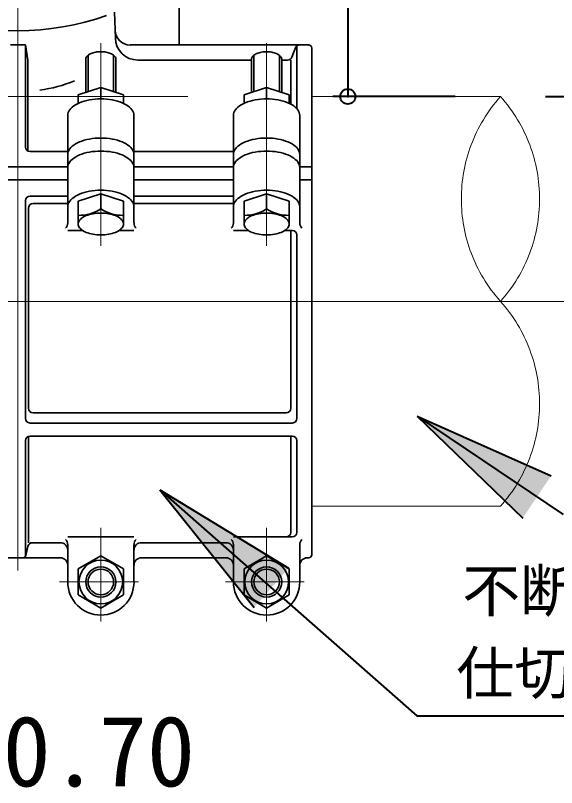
# Model space of a CAD drawing. Units: millimetres at full size, sheet at 1:20; details may follow other scales. Extents: x -5952 to 5966, y -3160 to 3160.
# Drawn here: x -685 to -326, y 1222 to 1734 of the extents above; entities that cross this region are included whole.
import ezdxf
from ezdxf.enums import TextEntityAlignment as Align

# ---------------------------------------------------------------- set-up
doc = ezdxf.new("R2010")
doc.units = ezdxf.units.MM
doc.header["$LTSCALE"] = 20
doc.header["$PDMODE"] = 32
doc.header["$PDSIZE"] = 10
doc.linetypes.add('DOUBLE_CHAIN2', pattern=[12.8, 9, -1, 0.6, -0.6, 0.6, -1])
for name, color, linetype, lineweight in [('0-5_TEMP01', 3, 'Continuous', 18), ('0-6_T字管', 6, 'Continuous', 35), ('0-C_寸法', 1, 'Continuous', 40), ('0-F_配水管', 4, 'DOUBLE_CHAIN2', 9)]:
    doc.layers.add(name, color=color, linetype=linetype, lineweight=lineweight)
doc.layers.add('0-D_注釈', color=1, linetype='Continuous')
doc.styles.add('ＭＳ ゴシック', font='')
doc.styles.get('ＭＳ ゴシック').set_extended_font_data('MS Gothic')

msp = doc.modelspace()

# ---------------------------------------------------------------- linework, layer by layer
at = {"layer": '0-5_TEMP01'}
for p, q in [((-683.76, 1898.49), (-683.76, 1365.75)), ((-628.76, 1686), (-628.76, 1715.51)), ((-518.76, 1686), (-518.76, 1715.51)), ((-796.53, 1679.98), (-571, 1679.98)), ((-628.76, 1615.53), (-628.76, 1678.49)), ((-518.76, 1615.53), (-518.76, 1678.49)), ((-628.76, 1580.99), (-628.76, 1605.56)), ((-518.76, 1580.99), (-518.76, 1605.56)), ((-1049.16, 1544.18), (-304.67, 1544.18)), ((-628.76, 1331.95), (-628.76, 1394.09)), ((-518.76, 1331.95), (-518.76, 1394.09)), ((-603.83, 1358.18), (-656.12, 1358.18)), ((-493.83, 1358.18), (-546.12, 1358.18))]:
    msp.add_line(p, q, dxfattribs=at)
at = {"layer": '0-6_T字管'}
for p, q in [((-576.76, 1714.19), (-576.76, 1750.19)), ((-619.14, 1718.72), (-619.67, 1736.02)), ((-678.77, 1714.19), (-688.76, 1714.19)), ((-678.77, 1646.48), (-678.77, 1714.19)), ((-678.77, 1714.19), (-677.26, 1704.18)), ((-609.31, 1714.19), (-490.77, 1714.19)), ((-499.27, 1712.92), (-502.01, 1706.07)), ((-498.77, 1713.65), (-498.77, 1672.07)), ((-488.76, 1376.19), (-488.76, 1712.18)), ((-637.26, 1707.37), (-637.26, 1683.24)), ((-620.26, 1707.37), (-620.26, 1683.24)), ((-527.26, 1707.37), (-527.26, 1683.24)), ((-510.26, 1707.37), (-510.26, 1683.24)), ((-677.26, 1643.48), (-677.26, 1704.18)), ((-638.76, 1704.74), (-638.76, 1682.75)), ((-618.76, 1704.74), (-618.76, 1682.75)), ((-604.15, 1704.18), (-528.76, 1704.18)), ((-528.76, 1704.74), (-528.76, 1682.75)), ((-508.76, 1704.74), (-508.76, 1682.75)), ((-508.76, 1704.18), (-504.8, 1704.18)), ((-502.77, 1675.05), (-502.77, 1704.18)), ((-628.76, 1686), (-643.76, 1681.14)), ((-628.76, 1686), (-613.76, 1681.14)), ((-628.76, 1686), (-628.76, 1678.49)), ((-518.76, 1686), (-533.76, 1681.14)), ((-518.76, 1686), (-503.76, 1681.14)), ((-518.76, 1686), (-518.76, 1678.49)), ((-643.76, 1681.14), (-643.76, 1675.54)), ((-613.76, 1681.14), (-613.76, 1675.54)), ((-533.76, 1681.14), (-533.76, 1675.54)), ((-503.76, 1681.14), (-503.76, 1675.54)), ((-650.76, 1596.24), (-650.76, 1667.49)), ((-606.77, 1596.24), (-606.77, 1667.49)), ((-540.76, 1596.24), (-540.76, 1667.49)), ((-496.76, 1596.24), (-496.76, 1667.49)), ((-675.76, 1643.48), (-650.76, 1643.48)), ((-606.77, 1643.48), (-540.76, 1643.48)), ((-650.76, 1633.47), (-716.77, 1633.47)), ((-606.77, 1633.47), (-540.76, 1633.47)), ((-496.76, 1633.47), (-488.76, 1633.47)), ((-650.76, 1624.81), (-716.77, 1624.81)), ((-606.77, 1624.81), (-540.76, 1624.81)), ((-496.76, 1624.81), (-488.76, 1624.81)), ((-675.76, 1614.04), (-650.76, 1614.04)), ((-628.76, 1615.53), (-643.76, 1610.66)), ((-628.76, 1615.53), (-613.76, 1610.66)), ((-628.76, 1615.53), (-628.76, 1605.56)), ((-606.77, 1614.04), (-540.76, 1614.04)), ((-518.76, 1615.53), (-533.76, 1610.66)), ((-518.76, 1615.53), (-503.76, 1610.66)), ((-518.76, 1615.53), (-518.76, 1605.56)), ((-678.77, 1466.55), (-678.77, 1611.03)), ((-673.77, 1609.01), (-650.76, 1609.01)), ((-643.76, 1610.66), (-643.76, 1595.51)), ((-613.76, 1610.66), (-613.76, 1595.51)), ((-606.77, 1609.01), (-540.76, 1609.01)), ((-533.76, 1610.66), (-533.76, 1595.51)), ((-503.76, 1610.66), (-503.76, 1595.51)), ((-676.77, 1473.32), (-676.77, 1606.01)), ((-640.9, 1591.24), (-650.76, 1591.24)), ((-616.62, 1591.24), (-606.77, 1591.24)), ((-530.9, 1591.24), (-540.76, 1591.24)), ((-506.62, 1591.24), (-501.76, 1591.24)), ((-502.77, 1591.24), (-502.77, 1473.32)), ((-498.77, 1466.55), (-498.77, 1588.24)), ((-673.77, 1470.32), (-505.76, 1470.32)), ((-675.76, 1463.55), (-501.76, 1463.55)), ((-676.77, 1384.18), (-676.77, 1454.89)), ((-675.76, 1454.89), (-501.76, 1454.89)), ((-502.77, 1391.06), (-502.77, 1454.89)), ((-678.77, 1375.79), (-678.77, 1451.89)), ((-498.77, 1391.06), (-498.77, 1451.89)), ((-606.77, 1388.06), (-650.76, 1388.06)), ((-501.76, 1388.06), (-540.76, 1388.06)), ((-674.3, 1384.18), (-655.76, 1384.18)), ((-650.76, 1358.18), (-650.76, 1382.84)), ((-606.77, 1358.18), (-606.77, 1382.84)), ((-601.76, 1384.18), (-545.76, 1384.18)), ((-540.76, 1358.18), (-540.76, 1382.84)), ((-496.76, 1358.18), (-496.76, 1382.84)), ((-678.44, 1375.79), (-677.25, 1381.77)), ((-655.76, 1374.18), (-711.77, 1374.18)), ((-643.76, 1366.85), (-628.76, 1375.51)), ((-628.76, 1375.51), (-613.76, 1366.85)), ((-601.76, 1374.18), (-545.76, 1374.18)), ((-533.76, 1366.85), (-518.76, 1375.51)), ((-518.76, 1375.51), (-503.76, 1366.85)), ((-490.77, 1374.18), (-491.77, 1374.18)), ((-643.76, 1349.53), (-643.76, 1366.85)), ((-613.76, 1366.85), (-613.76, 1349.53)), ((-533.76, 1349.53), (-533.76, 1366.85)), ((-503.76, 1366.85), (-503.76, 1349.53)), ((-628.76, 1340.86), (-643.76, 1349.53)), ((-613.76, 1349.53), (-628.76, 1340.86)), ((-518.76, 1340.86), (-533.76, 1349.53)), ((-503.76, 1349.53), (-518.76, 1340.86))]:
    msp.add_line(p, q, dxfattribs=at)
for points in [[(-618.76, 1704.74), (-618.8, 1705.17), (-618.92, 1705.6), (-619.11, 1706.02), (-619.37, 1706.44), (-619.71, 1706.84), (-620.11, 1707.24), (-620.58, 1707.6), (-621.11, 1707.95), (-621.69, 1708.27), (-622.34, 1708.57), (-623.03, 1708.83), (-623.77, 1709.07), (-624.54, 1709.26), (-625.35, 1709.43), (-626.18, 1709.56), (-627.03, 1709.66), (-627.89, 1709.71), (-628.76, 1709.74), (-629.64, 1709.71), (-630.5, 1709.66), (-631.36, 1709.56), (-632.19, 1709.43), (-632.99, 1709.26), (-633.76, 1709.07), (-634.5, 1708.83), (-635.2, 1708.57), (-635.84, 1708.27), (-636.42, 1707.95), (-636.96, 1707.6), (-637.42, 1707.24), (-637.83, 1706.84), (-638.16, 1706.44), (-638.42, 1706.02), (-638.62, 1705.6), (-638.73, 1705.17), (-638.76, 1704.74)], [(-508.76, 1704.74), (-508.8, 1705.17), (-508.92, 1705.6), (-509.11, 1706.02), (-509.37, 1706.44), (-509.71, 1706.84), (-510.11, 1707.24), (-510.57, 1707.6), (-511.1, 1707.95), (-511.69, 1708.27), (-512.34, 1708.57), (-513.03, 1708.83), (-513.76, 1709.07), (-514.54, 1709.26), (-515.35, 1709.43), (-516.18, 1709.56), (-517.03, 1709.66), (-517.89, 1709.71), (-518.76, 1709.74), (-519.64, 1709.71), (-520.5, 1709.66), (-521.35, 1709.56), (-522.18, 1709.43), (-522.99, 1709.26), (-523.77, 1709.07), (-524.5, 1708.83), (-525.2, 1708.57), (-525.84, 1708.27), (-526.42, 1707.95), (-526.95, 1707.6), (-527.43, 1707.24), (-527.83, 1706.84), (-528.16, 1706.44), (-528.42, 1706.02), (-528.62, 1705.6), (-528.73, 1705.17), (-528.76, 1704.74)], [(-606.77, 1667.49), (-606.85, 1668.45), (-607.1, 1669.41), (-607.51, 1670.34), (-608.1, 1671.25), (-608.83, 1672.14), (-609.72, 1672.99), (-610.75, 1673.81), (-611.92, 1674.57), (-613.21, 1675.27), (-614.62, 1675.92), (-616.15, 1676.5), (-617.76, 1677.02), (-619.47, 1677.47), (-621.24, 1677.83), (-623.07, 1678.12), (-624.95, 1678.32), (-626.85, 1678.45), (-628.76, 1678.49), (-630.68, 1678.45), (-632.59, 1678.32), (-634.46, 1678.12), (-636.29, 1677.83), (-638.07, 1677.47), (-639.76, 1677.02), (-641.38, 1676.5), (-642.91, 1675.92), (-644.32, 1675.27), (-645.62, 1674.57), (-646.78, 1673.81), (-647.82, 1672.99), (-648.7, 1672.14), (-649.44, 1671.25), (-650.01, 1670.34), (-650.43, 1669.41), (-650.68, 1668.45), (-650.76, 1667.49)], [(-496.76, 1667.49), (-496.85, 1668.45), (-497.1, 1669.41), (-497.51, 1670.34), (-498.1, 1671.25), (-498.82, 1672.14), (-499.72, 1672.99), (-500.75, 1673.81), (-501.91, 1674.57), (-503.21, 1675.27), (-504.62, 1675.92), (-506.14, 1676.5), (-507.76, 1677.02), (-509.47, 1677.47), (-511.24, 1677.83), (-513.07, 1678.12), (-514.95, 1678.32), (-516.85, 1678.45), (-518.76, 1678.49), (-520.68, 1678.45), (-522.59, 1678.32), (-524.46, 1678.12), (-526.29, 1677.83), (-528.07, 1677.47), (-529.76, 1677.02), (-531.39, 1676.5), (-532.9, 1675.92), (-534.32, 1675.27), (-535.62, 1674.57), (-536.78, 1673.81), (-537.82, 1672.99), (-538.71, 1672.14), (-539.44, 1671.25), (-540.01, 1670.34), (-540.43, 1669.41), (-540.68, 1668.45), (-540.76, 1667.49)], [(-606.77, 1641.51), (-606.85, 1642.47), (-607.1, 1643.42), (-607.51, 1644.36), (-608.1, 1645.28), (-608.83, 1646.16), (-609.72, 1647.02), (-610.75, 1647.82), (-611.92, 1648.59), (-613.21, 1649.29), (-614.62, 1649.94), (-616.15, 1650.53), (-617.76, 1651.04), (-619.47, 1651.48), (-621.24, 1651.85), (-623.07, 1652.14), (-624.95, 1652.35), (-626.85, 1652.47), (-628.76, 1652.51), (-630.68, 1652.47), (-632.59, 1652.35), (-634.46, 1652.14), (-636.29, 1651.85), (-638.07, 1651.48), (-639.76, 1651.04), (-641.38, 1650.53), (-642.91, 1649.94), (-644.32, 1649.29), (-645.62, 1648.59), (-646.78, 1647.82), (-647.82, 1647.02), (-648.7, 1646.16), (-649.44, 1645.28), (-650.01, 1644.36), (-650.43, 1643.42), (-650.68, 1642.47), (-650.76, 1641.51)], [(-496.76, 1641.51), (-496.85, 1642.47), (-497.1, 1643.42), (-497.51, 1644.36), (-498.1, 1645.28), (-498.82, 1646.16), (-499.72, 1647.02), (-500.75, 1647.82), (-501.91, 1648.59), (-503.21, 1649.29), (-504.62, 1649.94), (-506.14, 1650.53), (-507.76, 1651.04), (-509.47, 1651.48), (-511.24, 1651.85), (-513.07, 1652.14), (-514.95, 1652.35), (-516.85, 1652.47), (-518.76, 1652.51), (-520.68, 1652.47), (-522.59, 1652.35), (-524.46, 1652.14), (-526.29, 1651.85), (-528.07, 1651.48), (-529.76, 1651.04), (-531.39, 1650.53), (-532.9, 1649.94), (-534.32, 1649.29), (-535.62, 1648.59), (-536.78, 1647.82), (-537.82, 1647.02), (-538.71, 1646.16), (-539.44, 1645.28), (-540.01, 1644.36), (-540.43, 1643.42), (-540.68, 1642.47), (-540.76, 1641.51)], [(-606.77, 1632.86), (-606.85, 1633.81), (-607.1, 1634.77), (-607.51, 1635.7), (-608.1, 1636.62), (-608.83, 1637.5), (-609.72, 1638.36), (-610.75, 1639.16), (-611.92, 1639.92), (-613.21, 1640.63), (-614.62, 1641.28), (-616.15, 1641.87), (-617.76, 1642.38), (-619.47, 1642.82), (-621.24, 1643.19), (-623.07, 1643.48), (-624.95, 1643.68), (-626.85, 1643.81), (-628.76, 1643.85), (-630.68, 1643.81), (-632.59, 1643.68), (-634.46, 1643.48), (-636.29, 1643.19), (-638.07, 1642.82), (-639.76, 1642.38), (-641.38, 1641.87), (-642.91, 1641.28), (-644.32, 1640.63), (-645.62, 1639.92), (-646.78, 1639.16), (-647.82, 1638.36), (-648.7, 1637.5), (-649.44, 1636.62), (-650.01, 1635.7), (-650.43, 1634.77), (-650.68, 1633.81), (-650.76, 1632.86)], [(-496.76, 1632.86), (-496.85, 1633.81), (-497.1, 1634.77), (-497.51, 1635.7), (-498.1, 1636.62), (-498.82, 1637.5), (-499.72, 1638.36), (-500.75, 1639.16), (-501.91, 1639.92), (-503.21, 1640.63), (-504.62, 1641.28), (-506.14, 1641.87), (-507.76, 1642.38), (-509.47, 1642.82), (-511.24, 1643.19), (-513.07, 1643.48), (-514.95, 1643.68), (-516.85, 1643.81), (-518.76, 1643.85), (-520.68, 1643.81), (-522.59, 1643.68), (-524.46, 1643.48), (-526.29, 1643.19), (-528.07, 1642.82), (-529.76, 1642.38), (-531.39, 1641.87), (-532.9, 1641.28), (-534.32, 1640.63), (-535.62, 1639.92), (-536.78, 1639.16), (-537.82, 1638.36), (-538.71, 1637.5), (-539.44, 1636.62), (-540.01, 1635.7), (-540.43, 1634.77), (-540.68, 1633.81), (-540.76, 1632.86)], [(-606.77, 1606.87), (-606.85, 1607.83), (-607.1, 1608.78), (-607.51, 1609.72), (-608.1, 1610.63), (-608.83, 1611.52), (-609.72, 1612.37), (-610.75, 1613.18), (-611.92, 1613.94), (-613.21, 1614.65), (-614.62, 1615.3), (-616.15, 1615.89), (-617.76, 1616.4), (-619.47, 1616.84), (-621.24, 1617.21), (-623.07, 1617.49), (-624.95, 1617.71), (-626.85, 1617.83), (-628.76, 1617.87), (-630.68, 1617.83), (-632.59, 1617.71), (-634.46, 1617.49), (-636.29, 1617.21), (-638.07, 1616.84), (-639.76, 1616.4), (-641.38, 1615.89), (-642.91, 1615.3), (-644.32, 1614.65), (-645.62, 1613.94), (-646.78, 1613.18), (-647.82, 1612.37), (-648.7, 1611.52), (-649.44, 1610.63), (-650.01, 1609.72), (-650.43, 1608.78), (-650.68, 1607.83), (-650.76, 1606.87)], [(-496.76, 1606.87), (-496.85, 1607.83), (-497.1, 1608.78), (-497.51, 1609.72), (-498.1, 1610.63), (-498.82, 1611.52), (-499.72, 1612.37), (-500.75, 1613.18), (-501.91, 1613.94), (-503.21, 1614.65), (-504.62, 1615.3), (-506.14, 1615.89), (-507.76, 1616.4), (-509.47, 1616.84), (-511.24, 1617.21), (-513.07, 1617.49), (-514.95, 1617.71), (-516.85, 1617.83), (-518.76, 1617.87), (-520.68, 1617.83), (-522.59, 1617.71), (-524.46, 1617.49), (-526.29, 1617.21), (-528.07, 1616.84), (-529.76, 1616.4), (-531.39, 1615.89), (-532.9, 1615.3), (-534.32, 1614.65), (-535.62, 1613.94), (-536.78, 1613.18), (-537.82, 1612.37), (-538.71, 1611.52), (-539.44, 1610.63), (-540.01, 1609.72), (-540.43, 1608.78), (-540.68, 1607.83), (-540.76, 1606.87)], [(-613.76, 1595.51), (-613.83, 1596.14), (-614, 1596.77), (-614.27, 1597.39), (-614.67, 1597.99), (-615.17, 1598.57), (-615.77, 1599.14), (-616.48, 1599.67), (-617.27, 1600.18), (-618.16, 1600.64), (-619.12, 1601.07), (-620.16, 1601.45), (-621.26, 1601.8), (-622.42, 1602.09), (-623.63, 1602.34), (-624.88, 1602.53), (-626.16, 1602.66), (-627.46, 1602.75), (-628.76, 1602.77), (-630.08, 1602.75), (-631.37, 1602.66), (-632.65, 1602.53), (-633.89, 1602.34), (-635.11, 1602.09), (-636.27, 1601.8), (-637.37, 1601.45), (-638.41, 1601.07), (-639.38, 1600.64), (-640.25, 1600.18), (-641.05, 1599.67), (-641.75, 1599.14), (-642.36, 1598.57), (-642.86, 1597.99), (-643.26, 1597.39), (-643.54, 1596.77), (-643.71, 1596.14), (-643.76, 1595.51), (-643.71, 1594.87), (-643.54, 1594.24), (-643.26, 1593.62)], [(-503.76, 1595.51), (-503.82, 1596.14), (-504, 1596.77), (-504.27, 1597.39), (-504.67, 1597.99), (-505.17, 1598.57), (-505.77, 1599.14), (-506.48, 1599.67), (-507.27, 1600.18), (-508.16, 1600.64), (-509.12, 1601.07), (-510.16, 1601.45), (-511.27, 1601.8), (-512.42, 1602.09), (-513.63, 1602.34), (-514.88, 1602.53), (-516.16, 1602.66), (-517.46, 1602.75), (-518.76, 1602.77), (-520.08, 1602.75), (-521.37, 1602.66), (-522.65, 1602.53), (-523.89, 1602.34), (-525.11, 1602.09), (-526.26, 1601.8), (-527.37, 1601.45), (-528.41, 1601.07), (-529.38, 1600.64), (-530.25, 1600.18), (-531.05, 1599.67), (-531.75, 1599.14), (-532.36, 1598.57), (-532.86, 1597.99), (-533.26, 1597.39), (-533.54, 1596.77), (-533.71, 1596.14), (-533.76, 1595.51), (-533.71, 1594.87), (-533.54, 1594.24), (-533.26, 1593.62)], [(-643.26, 1593.62), (-642.86, 1593.02), (-642.36, 1592.44), (-641.75, 1591.88), (-641.05, 1591.34), (-640.25, 1590.84), (-639.38, 1590.37), (-638.41, 1589.94), (-637.37, 1589.56), (-636.27, 1589.22), (-635.11, 1588.92), (-633.89, 1588.68), (-632.65, 1588.49), (-631.37, 1588.35), (-630.08, 1588.27), (-628.76, 1588.24), (-627.46, 1588.27), (-626.16, 1588.35), (-624.88, 1588.49), (-623.63, 1588.68), (-622.42, 1588.92), (-621.26, 1589.22), (-620.16, 1589.56), (-619.12, 1589.94), (-618.16, 1590.37), (-617.27, 1590.84), (-616.48, 1591.34), (-615.77, 1591.88), (-615.17, 1592.44), (-614.67, 1593.02), (-614.27, 1593.62), (-614, 1594.24), (-613.83, 1594.87), (-613.76, 1595.51)], [(-533.26, 1593.62), (-532.86, 1593.02), (-532.36, 1592.44), (-531.75, 1591.88), (-531.05, 1591.34), (-530.25, 1590.84), (-529.38, 1590.37), (-528.41, 1589.94), (-527.37, 1589.56), (-526.26, 1589.22), (-525.11, 1588.92), (-523.89, 1588.68), (-522.65, 1588.49), (-521.37, 1588.35), (-520.08, 1588.27), (-518.76, 1588.24), (-517.46, 1588.27), (-516.16, 1588.35), (-514.88, 1588.49), (-513.63, 1588.68), (-512.42, 1588.92), (-511.27, 1589.22), (-510.16, 1589.56), (-509.12, 1589.94), (-508.16, 1590.37), (-507.27, 1590.84), (-506.48, 1591.34), (-505.77, 1591.88), (-505.17, 1592.44), (-504.67, 1593.02), (-504.27, 1593.62), (-504, 1594.24), (-503.82, 1594.87), (-503.76, 1595.51)]]:
    msp.add_lwpolyline(points, dxfattribs=at)
for centre, radius in [((-628.76, 1358.18), 14.5), ((-518.76, 1358.18), 14.5), ((-628.76, 1358.18), 10), ((-518.76, 1358.18), 10), ((-628.76, 1358.18), 8.5), ((-518.76, 1358.18), 8.5)]:
    msp.add_circle(centre, radius, dxfattribs=at)
for centre, radius, start, end in [((-683.76, 1899.68), 176, 250.493, 289.507), ((-609.31, 1724.18), 10, 181.762, 270), ((-604.15, 1719.18), 15, 181.762, 270), ((-497.41, 1712.18), 2, 90, 158.199), ((-490.77, 1712.18), 2, 0, 90), ((-504.8, 1707.18), 3, 270, 338.199), ((-684.77, 1788.2), 105.16, 278.5, 291.519), ((-675.76, 1646.48), 3, 180, 270), ((-675.76, 1611.03), 3, 90, 180), ((-673.77, 1606.01), 3, 90, 180), ((-643.32, 1627.85), 26.63, 269.055, 303.15), ((-614.21, 1627.85), 26.63, 236.85, 270.945), ((-533.32, 1627.85), 26.63, 269.055, 303.15), ((-504.2, 1627.85), 26.63, 236.85, 270.945), ((-655.76, 1596.24), 5, 315, 0), ((-601.76, 1596.24), 5, 180, 225), ((-545.76, 1596.24), 5, 315, 0), ((-491.77, 1596.24), 5, 180, 225), ((-501.76, 1588.24), 3, 0, 90), ((-673.77, 1473.32), 3, 180, 270), ((-505.76, 1473.32), 3, 270, 0), ((-675.76, 1466.55), 3, 180, 270), ((-501.76, 1466.55), 3, 270, 0), ((-675.76, 1451.89), 3, 90, 180), ((-501.76, 1451.89), 3, 0, 90), ((-505.76, 1391.06), 3, 270, 0), ((-501.76, 1391.06), 3, 270, 0), ((-674.3, 1381.18), 3, 90, 168.69), ((-655.76, 1379.18), 5, 0, 90), ((-655.76, 1382.84), 5, 0, 45), ((-601.76, 1382.84), 5, 135, 180), ((-601.76, 1379.18), 5, 90, 180), ((-545.76, 1379.18), 5, 0, 90), ((-545.76, 1382.84), 5, 0, 45), ((-491.77, 1382.84), 5, 135, 180), ((-680.41, 1376.19), 2, 270, 348.69), ((-655.76, 1369.18), 5, 0, 90), ((-601.76, 1369.18), 5, 90, 180), ((-545.76, 1369.18), 5, 0, 90), ((-491.77, 1369.18), 5, 90, 180), ((-490.77, 1376.19), 2, 270, 0), ((-628.76, 1358.18), 22, 180, 0), ((-518.76, 1358.18), 22, 180, 0)]:
    msp.add_arc(centre, radius, start, end, dxfattribs=at)
at = {"layer": '0-C_寸法'}
for p, q in [((-464.9, 1912.18), (-464.9, 1679.98)), ((-393.61, 1679.98), (-474.9, 1679.98)), ((-333.61, 1679.98), (31.21, 1679.98)), ((-418.81, 1468.06), (-322.06, 1402.84)), ((-418.81, 1468.06), (-329.98, 1428.54)), ((-418.81, 1468.06), (-348.85, 1400.54)), ((-589.57, 1419.32), (-419.06, 1269.3)), ((-589.57, 1419.32), (-504.16, 1367.31)), ((-589.57, 1419.32), (-527.11, 1341.23)), ((-419.06, 1269.3), (57.31, 1269.3))]:
    msp.add_line(p, q, dxfattribs=at)
msp.add_point((-464.9, 1679.98), dxfattribs=at)
for points in [[(-329.98, 1428.54), (-348.85, 1400.54), (-418.81, 1468.06)], [(-504.16, 1367.31), (-527.11, 1341.23), (-589.57, 1419.32)]]:
    msp.add_solid(points, dxfattribs=at)
at = {"layer": '0-F_配水管'}
for p, q in [((-488.76, 1679.98), (-363.61, 1679.98)), ((-488.76, 1408.39), (-363.61, 1408.39))]:
    msp.add_line(p, q, dxfattribs=at)
for centre, start, end in [((-287.69, 1612.09), 138.19, 221.81), ((-439.52, 1612.09), 318.19, 41.81), ((-439.52, 1476.29), 318.19, 41.81)]:
    msp.add_arc(centre, 101.85, start, end, dxfattribs=at)

# ---------------------------------------------------------------- texts
at = {"layer": '0-C_寸法', "style": 'ＭＳ ゴシック'}
for s, p in [('不断水分岐用割Ｔ字管', (-388.94, 1329.93)), ('仕切弁付（V型 ） 250×75', (-392.84, 1275.26))]:
    msp.add_text(s, height=28.15, dxfattribs=at).set_placement(p, align=Align.BOTTOM_LEFT)
at = {"layer": '0-D_注釈', "style": 'ＭＳ ゴシック'}
msp.add_text('H=0.70', height=46.92, dxfattribs=at).set_placement((-757.8, 1208.52), align=Align.BOTTOM_LEFT)

doc.saveas('drawing.dxf')
